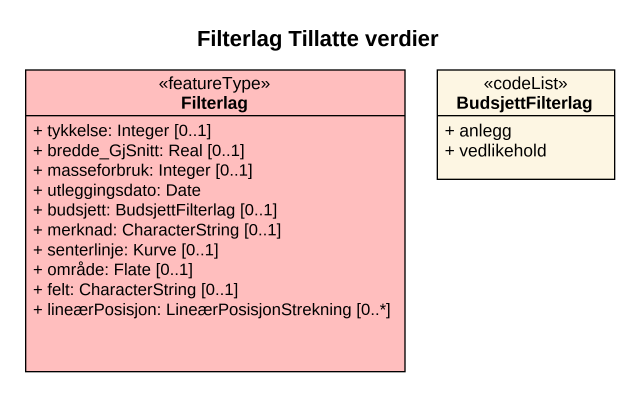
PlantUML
@startuml
title Filterlag Tillatte verdier
hide circle
hide empty members
skinparam classAttributeIconSize 0
class Filterlag <<featureType>> #FFBEBE {
  + tykkelse: Integer [0..1]
  + bredde_GjSnitt: Real [0..1]
  + masseforbruk: Integer [0..1]
  + utleggingsdato: Date
  + budsjett: BudsjettFilterlag [0..1]
  + merknad: CharacterString [0..1]
  + senterlinje: Kurve [0..1]
  + område: Flate [0..1]
  + felt: CharacterString [0..1]
  + lineærPosisjon: LineærPosisjonStrekning [0..*]
}
class BudsjettFilterlag <<codeList>> {
  + anlegg
  + vedlikehold
}
@enduml
